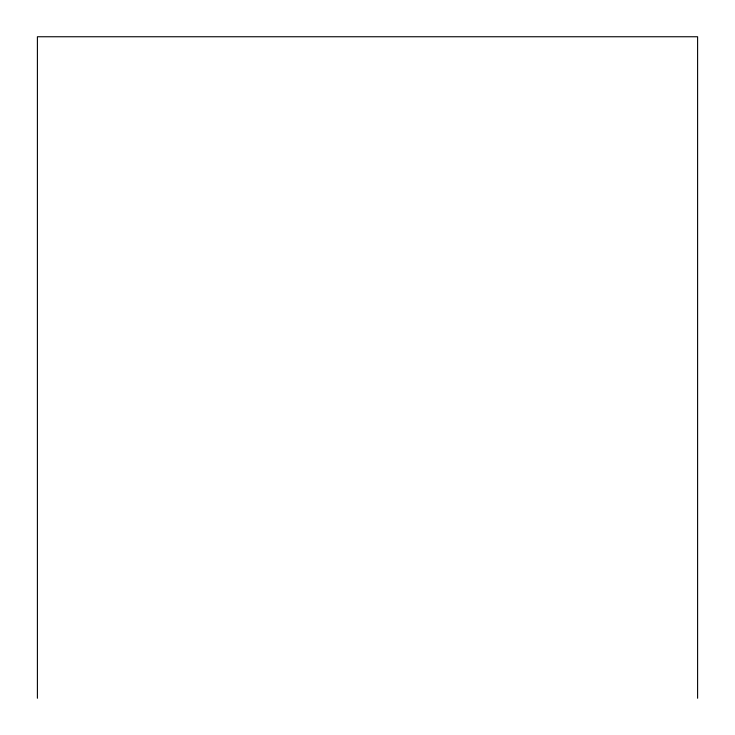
<?xml version="1.0" encoding="UTF-8"?>
<svg xmlns="http://www.w3.org/2000/svg" width="735" height="735" viewBox="0 0 735 735"><rect width="100%" height="100%" fill="white"/><g stroke="black" fill="none" stroke-linecap="round" stroke-linejoin="round"><path stroke-width="1.1" d="M697.598 698.25L697.598 36.75L37.402 36.75L37.402 698.25"/></g></svg>
